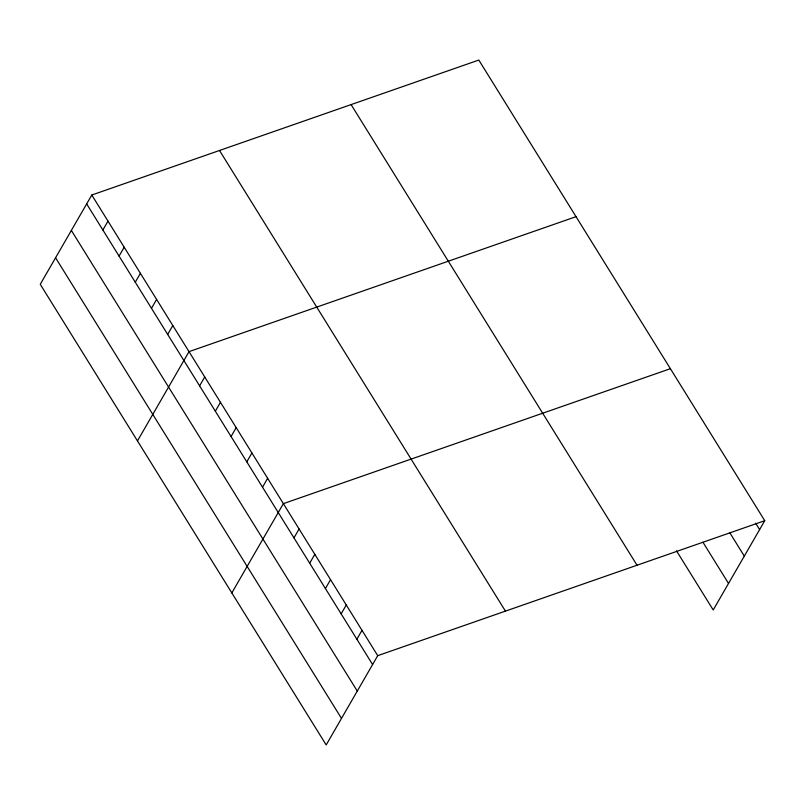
<?xml version="1.0" encoding="UTF-8"?>
<svg xmlns="http://www.w3.org/2000/svg" width="805" height="805" viewBox="0 0 805 805"><rect width="100%" height="100%" fill="white"/><g stroke="black" fill="none" stroke-linecap="round" stroke-linejoin="round"><path stroke-width="1.21" d="M91.79 195.021L40.25 284.306L326.186 744.937L377.726 655.662L764.75 520.694L478.814 60.063L91.79 195.021L377.726 655.662M102.869 230.009L108.001 221.123M119.07 256.111L124.201 247.226M135.27 282.213L140.402 273.328M151.481 308.315L156.603 299.44M167.681 334.417L172.813 325.542M137.464 440.919L189.014 351.644L576.028 216.676M199.61 385.857L204.742 376.971M215.338 411.194L220.469 402.309M231.065 436.531L236.187 427.646M246.793 461.859L251.915 452.984M262.521 487.196L267.642 478.311M231.83 592.923L283.37 503.648L670.394 368.69M293.966 537.871L299.098 528.986M309.694 563.198L314.825 554.323M325.421 588.536L330.553 579.66M341.149 613.873L346.281 604.988M356.877 639.21L361.998 630.325M764.75 520.694L713.21 609.979L676.512 550.862M755.694 523.25L759.618 529.579M729.894 532.89L744.303 556.114M702.966 542.278L728.525 583.444M351.101 104.6L637.037 565.241M219.513 150.485L505.449 611.126M86.668 203.906L372.604 664.548M71.353 230.441L357.279 691.072M55.565 257.771L341.501 718.412"/></g></svg>
